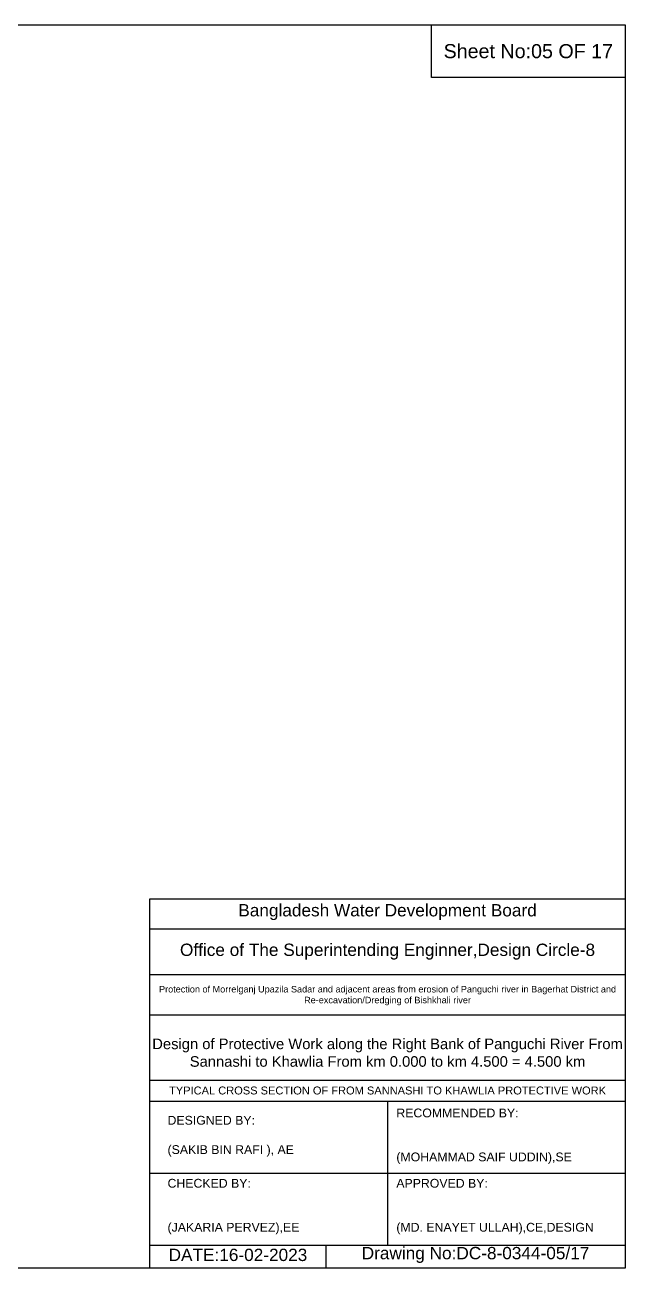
# Model space of a CAD drawing. Header units: inches. Extents: x 89000 to 337533, y -10828 to 570.
# Drawn here: x 159857 to 163268, y -8701 to -1630 of the extents above; entities that cross this region are included whole.
import ezdxf

# ---------------------------------------------------------------- set-up
doc = ezdxf.new("R2010")
doc.units = ezdxf.units.IN
doc.header["$LTSCALE"] = 7
doc.header["$MEASUREMENT"] = 0
doc.styles.get("Standard").update_dxf_attribs({"font": 'arial.ttf'})

msp = doc.modelspace()

# ---------------------------------------------------------------- linework, layer by layer
for points in [[(153267.7046, -1629.75406), (163267.7046, -1629.75406), (163267.7046, -8700.75406), (153267.7046, -8700.75406)], [(162167.7046, -1629.75406), (163267.7046, -1629.75406), (163267.7046, -1929.75406), (162167.7046, -1929.75406)]]:
    msp.add_lwpolyline(points, close=True)
for points in [[(160567.7046, -8700.75406), (160567.7046, -6600.75406), (163267.7046, -6600.75406)], [(160567.7046, -6770.75406), (163267.7046, -6770.75406)], [(160567.7046, -7030.75406), (163267.7046, -7030.75406)], [(160567.7046, -7260.75406), (163267.7046, -7260.75406)], [(160567.7046, -7630.75406), (163267.7046, -7630.75406)], [(160567.7046, -7750.75406), (163267.7046, -7750.75406)], [(161917.7046, -7750.75406), (161917.7046, -8570.75406)], [(160567.7046, -8160.75406), (163267.7046, -8160.75406)], [(160567.7046, -8570.75406), (163267.7046, -8570.75406)], [(161567.7046, -8570.75406), (161567.7046, -8700.75406)]]:
    msp.add_lwpolyline(points)

# ---------------------------------------------------------------- texts
at = {"attachment_point": 5}
for s, insert, char_height in [('Sheet No:05 OF 17', (162717.7046, -1779.75406), 80), ('Bangladesh Water Development Board', (161917.7046, -6675.75406), 70), ('Office of The Superintending Enginner,Design Circle-8', (161917.7046, -6900.75406), 70)]:
    msp.add_mtext(s, dxfattribs=dict(at, insert=insert, char_height=char_height))
for s, insert, char_height, width, attachment_point in [('Protection of Morrelganj Upazila Sadar and adjacent areas from erosion of Panguchi river in Bagerhat District and Re-excavation/Dredging of Bishkhali river', (161917.7046, -7150.75406), 37, 2800, 5), ('Design of Protective Work along the Right Bank of Panguchi River From Sannashi to Khawlia From km 0.000 to km 4.500 = 4.500 km', (161917.7046, -7475.75406), 60, 2700, 5), ('TYPICAL CROSS SECTION OF FROM SANNASHI TO KHAWLIA PROTECTIVE WORK', (161917.7046, -7690.75406), 45, 2800, 5), ('DESIGNED BY:^J^J(SAKIB BIN RAFI ), AE', (160667.7046, -7950.75406), 50, 1400, 4), ('RECOMMENDED BY:^J^J^J(MOHAMMAD SAIF UDDIN),SE', (161967.7046, -7950.75406), 50, 1400, 4), ('CHECKED BY:^J^J^J(JAKARIA PERVEZ),EE', (160667.7046, -8350.75406), 50, 1400, 4), ('APPROVED BY:^J^J^J(MD. ENAYET ULLAH),CE,DESIGN', (161967.7046, -8350.75406), 50, 1400, 4), ('DATE:16-02-2023', (161067.7046, -8625.75406), 70, 1400, 5), ('Drawing No:DC-8-0344-05/17', (162417.7046, -8625.75406), 70, 2200, 5)]:
    msp.add_mtext(s, dxfattribs=dict(insert=insert, char_height=char_height, width=width, attachment_point=attachment_point))

doc.saveas('drawing.dxf')
